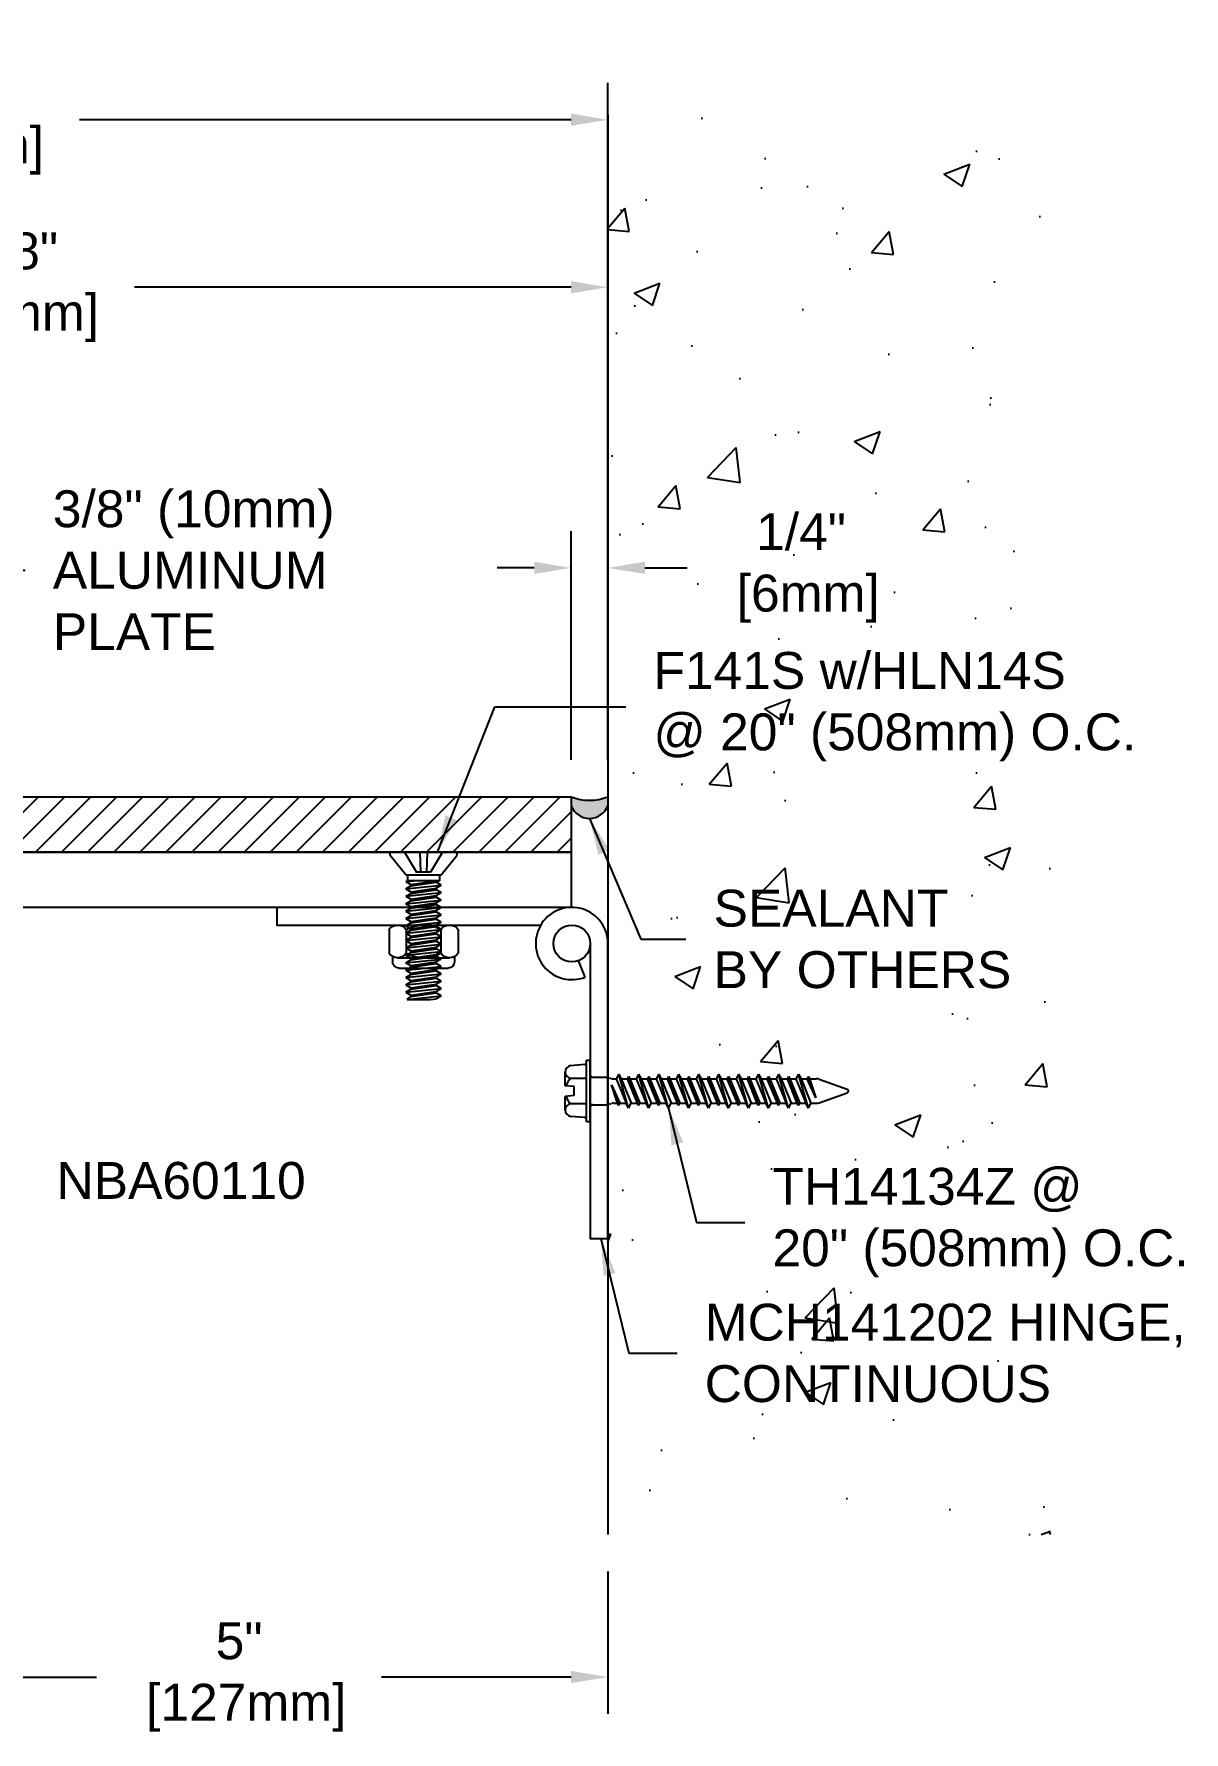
# Model space of a CAD drawing. Header units: inches. Extents: x -12.6 to 30.8, y -3.3 to 9.7.
# Drawn here: x -0.89 to 6.9, y -3.13 to 8.38 of the extents above; entities that cross this region are included whole.
import ezdxf

# ---------------------------------------------------------------- set-up
doc = ezdxf.new("R2010")
doc.units = ezdxf.units.IN
doc.header["$MEASUREMENT"] = 0
for name, color, linetype in [('Anchors', 4, 'Continuous'), ('Conditions', 1, 'Continuous'), ('Dimensions', 3, 'Continuous'), ('Text', 2, 'Continuous')]:
    doc.layers.add(name, color=color, linetype=linetype)
doc.styles.add('Arial', font='arial.ttf')
doc.styles.get("Standard").update_dxf_attribs({"font": 'txt.shx'})
doc.dimstyles.new('Arial', dxfattribs={"dimtxt": 0.25, "dimasz": 0.25, "dimexe": 0.25, "dimexo": 0.25, "dimgap": 0.25, "dimtad": 0, "dimtih": 1, "dimtoh": 1, "dimdec": 4, "dimzin": 0, "dimdsep": 46, "dimlunit": 4, "dimtxsty": 'Arial', "dimcen": 0.1875, "dimadec": 0, "dimazin": 0, "dimtfac": 1, "dimtdec": 4, "dimtofl": 0, "dimtmove": 0, "dimatfit": 3, "dimfxl": 0, "dimfrac": 2, "dimtolj": 1, "dimtzin": 0, "dimarcsym": 0})

# ---------------------------------------------------------------- blocks, each defined once
blk = doc.blocks.new('*D1')
at = {"layer": 'Defpoints', "color": 0}
for p in [(-2, -1.795), (3, -1.795), (3, -2.761)]:
    blk.add_point(p, dxfattribs=at)
at = {"layer": 'Dimensions', "color": 0, "lineweight": -2}
for p, q in [((-2, -2.045), (-2, -3.011)), ((3, -2.045), (3, -3.011)), ((-1.75, -2.761), (-0.466, -2.761)), ((2.75, -2.761), (1.466, -2.761))]:
    blk.add_line(p, q, dxfattribs=at)
at = {"layer": 'Dimensions', "color": 0}
for points in [[(-1.75, -2.719), (-1.75, -2.802), (-2, -2.761)], [(2.75, -2.719), (2.75, -2.802), (3, -2.761)]]:
    blk.add_solid(points, dxfattribs=at)
at = {"layer": 'Dimensions', "color": 0, "insert": (0.5, -2.761), "char_height": 0.25, "attachment_point": 5, "style": 'Arial'}
blk.add_mtext('\\A1;5"\\P [127mm]', dxfattribs=at)
blk = doc.blocks.new('*D4')
at = {"layer": 'Defpoints', "color": 0}
for p in [(3, 7.796), (-6.1, 3.197), (3, 3.207)]:
    blk.add_point(p, dxfattribs=at)
at = {"layer": 'Dimensions', "color": 0, "lineweight": -2}
for p, q in [((-6.1, 3.447), (-6.1, 8.046)), ((3, 3.457), (3, 8.046)), ((-5.85, 7.796), (-2.516, 7.796)), ((2.75, 7.796), (-0.583, 7.796))]:
    blk.add_line(p, q, dxfattribs=at)
at = {"layer": 'Dimensions', "color": 0}
for points in [[(-5.85, 7.838), (-5.85, 7.755), (-6.1, 7.796)], [(2.75, 7.838), (2.75, 7.755), (3, 7.796)]]:
    blk.add_solid(points, dxfattribs=at)
at = {"layer": 'Dimensions', "color": 0, "insert": (-1.55, 7.796), "char_height": 0.25, "attachment_point": 5, "style": 'Arial'}
blk.add_mtext('\\A1;9 1/8"\\P [231mm]', dxfattribs=at)
blk = doc.blocks.new('*D13')
at = {"layer": 'Defpoints', "color": 0}
for p in [(-5.354, 6.661), (-5.354, 3.192), (3, 3.207)]:
    blk.add_point(p, dxfattribs=at)
at = {"layer": 'Dimensions', "color": 0, "lineweight": -2}
for p, q in [((-5.354, 3.442), (-5.354, 6.911)), ((3, 3.457), (3, 6.911)), ((-5.104, 6.661), (-2.143, 6.661)), ((2.75, 6.661), (-0.21, 6.661))]:
    blk.add_line(p, q, dxfattribs=at)
at = {"layer": 'Dimensions', "color": 0}
for points in [[(-5.104, 6.702), (-5.104, 6.619), (-5.354, 6.661)], [(2.75, 6.702), (2.75, 6.619), (3, 6.661)]]:
    blk.add_solid(points, dxfattribs=at)
at = {"layer": 'Dimensions', "color": 0, "insert": (-1.177, 6.661), "char_height": 0.25, "attachment_point": 5, "style": 'Arial'}
blk.add_mtext('\\A1;8 3/8"\\P [212mm]', dxfattribs=at)
blk = doc.blocks.new('MCH141202')
blk.add_line((0.227, 0.091), (0.116, 0.046))
for points in [[(0, 0.125), (2, 0.125), (2, 0.245), (0, 0.245)], [(-0.245, 0), (-0.245, -2), (-0.125, -2), (-0.125, -0.211)]]:
    blk.add_lwpolyline(points)
blk.add_circle((0, 0), 0.125)
blk.add_arc((0, 0), 0.245, 90, 21.7978)
at = {"flags": 3}
for tag, p in [('MANUFACTURER', (0.09, -0.641)), ('OPENWIDTH', (0.09, -0.974)), ('LENGTH', (0.09, -1.308)), ('FINISH', (0.09, -1.641)), ('GUDENP/N', (0.09, -1.974))]:
    blk.add_attdef(tag, p, '', height=0.2, dxfattribs=at)
blk = doc.blocks.new('F141S')
for p, q in [((-0.214, 0), (0.214, 0)), ((-0.128, 0), (-0.047, -0.137)), ((-0.025, 0), (-0.02, -0.137)), ((0.025, 0), (0.02, -0.137)), ((0.128, 0), (0.048, -0.137)), ((-0.119, -0.155), (-0.226, -0.024)), ((0.119, -0.155), (0.226, -0.024)), ((-0.119, -0.155), (0.119, -0.155)), ((-0.119, -0.2), (-0.108, -0.195)), ((-0.119, -0.2), (-0.068, -0.195)), ((-0.119, -0.2), (-0.085, -0.22)), ((-0.119, -0.25), (0.119, -0.225)), ((-0.108, -0.155), (-0.108, -0.195)), ((0.108, -0.195), (-0.108, -0.195)), ((-0.085, -0.22), (0.085, -0.195)), ((-0.085, -0.23), (0.085, -0.205)), ((-0.085, -0.22), (-0.085, -0.23)), ((0.048, -0.137), (-0.047, -0.137)), ((0.108, -0.195), (0.085, -0.205)), ((0.119, -0.225), (0.085, -0.205)), ((0.119, -0.225), (0.085, -0.245)), ((0.108, -0.155), (0.108, -0.195)), ((-0.119, -0.25), (-0.085, -0.23)), ((-0.119, -0.25), (-0.085, -0.27)), ((-0.119, -0.3), (0.119, -0.275)), ((-0.119, -0.3), (-0.085, -0.28)), ((-0.119, -0.3), (-0.085, -0.32)), ((-0.119, -0.35), (0.119, -0.325)), ((-0.119, -0.35), (-0.085, -0.33)), ((-0.085, -0.27), (0.085, -0.245)), ((-0.085, -0.28), (0.085, -0.255)), ((-0.085, -0.27), (-0.085, -0.28)), ((-0.085, -0.32), (0.085, -0.295)), ((-0.085, -0.33), (0.085, -0.305)), ((-0.085, -0.32), (-0.085, -0.33)), ((-0.085, -0.37), (0.085, -0.345)), ((0.085, -0.245), (0.085, -0.255)), ((0.119, -0.275), (0.085, -0.255)), ((0.119, -0.275), (0.085, -0.295)), ((0.085, -0.295), (0.085, -0.305)), ((0.119, -0.325), (0.085, -0.305)), ((0.119, -0.325), (0.085, -0.345)), ((0.085, -0.345), (0.085, -0.355)), ((-0.119, -0.35), (-0.085, -0.37)), ((-0.119, -0.4), (0.119, -0.375)), ((-0.119, -0.4), (-0.085, -0.38)), ((-0.119, -0.4), (-0.085, -0.42)), ((-0.119, -0.45), (0.119, -0.425)), ((-0.119, -0.45), (-0.085, -0.43)), ((-0.119, -0.45), (-0.085, -0.47)), ((-0.085, -0.38), (0.085, -0.355)), ((-0.085, -0.37), (-0.085, -0.38)), ((-0.085, -0.42), (0.085, -0.395)), ((-0.085, -0.43), (0.085, -0.405)), ((-0.085, -0.42), (-0.085, -0.43)), ((-0.085, -0.47), (0.085, -0.445)), ((-0.085, -0.48), (0.085, -0.455)), ((0.119, -0.375), (0.085, -0.355)), ((0.119, -0.375), (0.085, -0.395)), ((0.085, -0.395), (0.085, -0.405)), ((0.119, -0.425), (0.085, -0.405)), ((0.119, -0.425), (0.085, -0.445)), ((0.085, -0.445), (0.085, -0.455)), ((0.119, -0.475), (0.085, -0.455)), ((-0.119, -0.5), (0.119, -0.475)), ((-0.119, -0.5), (-0.085, -0.48)), ((-0.119, -0.5), (-0.085, -0.52)), ((-0.119, -0.55), (0.119, -0.525)), ((-0.119, -0.55), (-0.085, -0.53)), ((-0.119, -0.55), (-0.085, -0.57)), ((-0.119, -0.6), (0.119, -0.575)), ((-0.085, -0.47), (-0.085, -0.48)), ((-0.085, -0.52), (0.085, -0.495)), ((-0.085, -0.53), (0.085, -0.505)), ((-0.085, -0.52), (-0.085, -0.53)), ((-0.085, -0.57), (0.085, -0.545)), ((-0.085, -0.58), (0.085, -0.555)), ((-0.085, -0.57), (-0.085, -0.58)), ((0.119, -0.475), (0.085, -0.495)), ((0.085, -0.495), (0.085, -0.505)), ((0.119, -0.525), (0.085, -0.505)), ((0.119, -0.525), (0.085, -0.545)), ((0.085, -0.545), (0.085, -0.555)), ((0.119, -0.575), (0.085, -0.555)), ((0.119, -0.575), (0.085, -0.595)), ((-0.119, -0.6), (-0.085, -0.58)), ((-0.119, -0.6), (-0.085, -0.62)), ((-0.119, -0.65), (0.119, -0.625)), ((-0.119, -0.65), (-0.085, -0.63)), ((-0.119, -0.65), (-0.085, -0.67)), ((-0.119, -0.7), (0.119, -0.675)), ((-0.119, -0.7), (-0.085, -0.68)), ((-0.085, -0.62), (0.085, -0.595)), ((-0.085, -0.63), (0.085, -0.605)), ((-0.085, -0.62), (-0.085, -0.63)), ((-0.085, -0.67), (0.085, -0.645)), ((-0.085, -0.68), (0.085, -0.655)), ((-0.085, -0.67), (-0.085, -0.68)), ((0.085, -0.595), (0.085, -0.605)), ((0.119, -0.625), (0.085, -0.605)), ((0.119, -0.625), (0.085, -0.645)), ((0.085, -0.645), (0.085, -0.655)), ((0.119, -0.675), (0.085, -0.655)), ((0.119, -0.675), (0.085, -0.695)), ((-0.119, -0.7), (-0.085, -0.72)), ((-0.119, -0.75), (0.119, -0.725)), ((-0.119, -0.75), (-0.085, -0.73)), ((-0.119, -0.75), (-0.085, -0.77)), ((-0.119, -0.8), (0.119, -0.775)), ((-0.119, -0.8), (-0.085, -0.78)), ((-0.119, -0.8), (-0.085, -0.82)), ((-0.085, -0.72), (0.085, -0.695)), ((-0.085, -0.73), (0.085, -0.705)), ((-0.085, -0.72), (-0.085, -0.73)), ((-0.085, -0.77), (0.085, -0.745)), ((-0.085, -0.78), (0.085, -0.755)), ((-0.085, -0.77), (-0.085, -0.78)), ((-0.085, -0.82), (0.085, -0.795)), ((-0.085, -0.83), (0.085, -0.805)), ((0.085, -0.695), (0.085, -0.705)), ((0.119, -0.725), (0.085, -0.705)), ((0.119, -0.725), (0.085, -0.745)), ((0.085, -0.745), (0.085, -0.755)), ((0.119, -0.775), (0.085, -0.755)), ((0.119, -0.775), (0.085, -0.795)), ((0.085, -0.795), (0.085, -0.805)), ((0.119, -0.825), (0.085, -0.805)), ((-0.119, -0.85), (0.119, -0.825)), ((-0.119, -0.85), (-0.085, -0.83)), ((-0.119, -0.85), (-0.085, -0.87)), ((-0.119, -0.9), (0.119, -0.875)), ((-0.119, -0.9), (-0.085, -0.88)), ((-0.119, -0.9), (-0.085, -0.92)), ((-0.085, -0.82), (-0.085, -0.83)), ((-0.085, -0.87), (0.085, -0.845)), ((-0.085, -0.88), (0.085, -0.855)), ((-0.085, -0.87), (-0.085, -0.88)), ((-0.085, -0.92), (0.085, -0.895)), ((-0.085, -0.93), (0.085, -0.905)), ((-0.085, -0.92), (-0.085, -0.93)), ((0.119, -0.825), (0.085, -0.845)), ((0.085, -0.845), (0.085, -0.855)), ((0.119, -0.875), (0.085, -0.855)), ((0.119, -0.875), (0.085, -0.895)), ((0.085, -0.895), (0.085, -0.905)), ((0.119, -0.925), (0.085, -0.905)), ((-0.119, -0.95), (0.119, -0.925)), ((-0.119, -0.95), (-0.085, -0.93)), ((-0.119, -0.95), (-0.085, -0.97)), ((-0.11, -1), (0.119, -0.975)), ((-0.11, -1), (-0.085, -0.98)), ((-0.11, -1), (0.048, -1)), ((-0.085, -0.97), (0.085, -0.945)), ((-0.085, -0.98), (0.085, -0.955)), ((-0.085, -0.97), (-0.085, -0.98)), ((0.048, -1), (0.085, -0.995)), ((0.119, -0.925), (0.085, -0.945)), ((0.085, -0.945), (0.085, -0.955)), ((0.119, -0.975), (0.085, -0.955)), ((0.119, -0.975), (0.085, -0.995))]:
    blk.add_line(p, q)
for centre, start, end in [((-0.214, -0.015), 90, 219.032), ((0.214, -0.015), 320.968, 90)]:
    blk.add_arc(centre, 0.015, start, end)
blk = doc.blocks.new('HLN14S')
for p, q in [((-0.21, 0.213), (-0.21, 0.25)), ((-0.168, 0.292), (0.168, 0.292)), ((0.21, 0.213), (0.21, 0.25)), ((-0.234, 0.03), (-0.234, 0.192)), ((-0.176, 0.222), (0.176, 0.222)), ((-0.117, 0.03), (-0.117, 0.192)), ((0.117, 0.03), (0.117, 0.192)), ((0.234, 0.03), (0.234, 0.192)), ((-0.176, 0), (0.176, 0))]:
    blk.add_line(p, q)
for centre, radius, start, end in [((-0.168, 0.25), 0.0418, 90, 180), ((0.168, 0.25), 0.0418, 0, 90), ((-0.176, 0.149), 0.0723, 35.7751, 144.2249), ((0, -0.022), 0.244, 61.2813, 118.7187), ((0.176, 0.149), 0.0723, 35.7751, 144.2249), ((-0.176, 0.072), 0.0723, 215.7751, 324.2249), ((0, 0.244), 0.244, 241.2813, 298.7187), ((0.176, 0.072), 0.0723, 215.7751, 324.2249)]:
    blk.add_arc(centre, radius, start, end)
blk = doc.blocks.new('TH14134')
for p, q in [((-0.18, 0.039), (-0.172, 0.133)), ((-0.129, 0.17), (-0.036, 0.17)), ((-0.086, 0.025), (-0.086, 0.133)), ((-0.031, 0.11), (-0.036, 0.17)), ((0.031, 0.11), (0.036, 0.17)), ((0.036, 0.17), (0.129, 0.17)), ((0.086, 0.025), (0.086, 0.133)), ((0.18, 0.039), (0.172, 0.133)), ((-0.209, 0), (-0.209, 0.025)), ((-0.209, 0.025), (0.209, 0.025)), ((-0.209, 0), (0.209, 0)), ((-0.031, 0.11), (0.031, 0.11)), ((0.209, 0.025), (0.209, 0)), ((-0.093, -0.015), (-0.093, -0.097)), ((-0.092, -0.11), (-0.084, -0.145)), ((0.092, -0.11), (0.084, -0.145)), ((0.093, -0.015), (0.093, -0.097)), ((-0.115, -0.26), (0.115, -0.193)), ((-0.098, -0.193), (0.043, -0.144)), ((-0.098, -0.193), (-0.083, -0.184)), ((-0.098, -0.193), (-0.083, -0.201)), ((-0.083, -0.184), (0.043, -0.144)), ((0.043, -0.144), (-0.083, -0.201)), ((-0.083, -0.158), (-0.083, -0.184)), ((0.083, -0.175), (-0.083, -0.243)), ((-0.083, -0.201), (-0.083, -0.243)), ((0.083, -0.21), (-0.083, -0.278)), ((0.083, -0.158), (0.083, -0.175)), ((0.115, -0.193), (0.083, -0.175)), ((0.115, -0.193), (0.083, -0.21)), ((0.083, -0.21), (0.083, -0.252)), ((-0.115, -0.26), (-0.083, -0.243)), ((-0.115, -0.26), (-0.083, -0.278)), ((-0.115, -0.396), (0.115, -0.328)), ((-0.098, -0.328), (0.098, -0.26)), ((-0.098, -0.328), (-0.083, -0.32)), ((-0.098, -0.328), (-0.083, -0.336)), ((-0.083, -0.32), (0.083, -0.252)), ((0.083, -0.269), (-0.083, -0.336)), ((-0.083, -0.278), (-0.083, -0.32)), ((0.083, -0.311), (-0.083, -0.379)), ((-0.083, -0.336), (-0.083, -0.379)), ((0.098, -0.26), (0.083, -0.252)), ((0.098, -0.26), (0.083, -0.269)), ((0.083, -0.269), (0.083, -0.311)), ((0.115, -0.328), (0.083, -0.311)), ((0.115, -0.328), (0.083, -0.345)), ((-0.115, -0.396), (-0.083, -0.379)), ((-0.115, -0.396), (-0.083, -0.413)), ((-0.098, -0.464), (0.098, -0.396)), ((-0.098, -0.464), (-0.083, -0.455)), ((0.083, -0.345), (-0.083, -0.413)), ((-0.083, -0.455), (0.083, -0.388)), ((0.083, -0.404), (-0.083, -0.472)), ((-0.083, -0.413), (-0.083, -0.455)), ((0.083, -0.446), (-0.083, -0.514)), ((0.083, -0.345), (0.083, -0.388)), ((0.098, -0.396), (0.083, -0.388)), ((0.098, -0.396), (0.083, -0.404)), ((0.083, -0.404), (0.083, -0.446)), ((0.115, -0.464), (0.083, -0.446)), ((-0.115, -0.531), (0.115, -0.464)), ((-0.115, -0.531), (-0.083, -0.514)), ((-0.115, -0.531), (-0.083, -0.548)), ((-0.098, -0.464), (-0.083, -0.472)), ((-0.098, -0.599), (0.098, -0.531)), ((-0.083, -0.472), (-0.083, -0.514)), ((0.083, -0.481), (-0.083, -0.548)), ((-0.083, -0.591), (0.083, -0.523)), ((0.083, -0.539), (-0.083, -0.607)), ((-0.083, -0.548), (-0.083, -0.591)), ((0.115, -0.464), (0.083, -0.481)), ((0.083, -0.481), (0.083, -0.523)), ((0.098, -0.531), (0.083, -0.523)), ((0.098, -0.531), (0.083, -0.539)), ((0.083, -0.539), (0.083, -0.582)), ((-0.115, -0.667), (0.115, -0.599)), ((-0.115, -0.667), (-0.083, -0.649)), ((-0.115, -0.667), (-0.083, -0.684)), ((-0.098, -0.599), (-0.083, -0.591)), ((-0.098, -0.599), (-0.083, -0.607)), ((-0.098, -0.734), (0.098, -0.667)), ((0.083, -0.582), (-0.083, -0.649)), ((-0.083, -0.607), (-0.083, -0.649)), ((0.083, -0.616), (-0.083, -0.684)), ((-0.083, -0.726), (0.083, -0.658)), ((0.083, -0.675), (-0.083, -0.743)), ((-0.083, -0.684), (-0.083, -0.726)), ((0.115, -0.599), (0.083, -0.582)), ((0.115, -0.599), (0.083, -0.616)), ((0.083, -0.616), (0.083, -0.658)), ((0.098, -0.667), (0.083, -0.658)), ((0.098, -0.667), (0.083, -0.675)), ((0.083, -0.675), (0.083, -0.717)), ((-0.115, -0.802), (0.115, -0.734)), ((-0.115, -0.802), (-0.083, -0.785)), ((-0.115, -0.802), (-0.083, -0.819)), ((-0.098, -0.734), (-0.083, -0.726)), ((-0.098, -0.734), (-0.083, -0.743)), ((-0.098, -0.87), (0.098, -0.802)), ((0.083, -0.717), (-0.083, -0.785)), ((-0.083, -0.743), (-0.083, -0.785)), ((0.083, -0.752), (-0.083, -0.819)), ((-0.083, -0.862), (0.083, -0.794)), ((0.115, -0.734), (0.083, -0.717)), ((0.115, -0.734), (0.083, -0.752)), ((0.083, -0.752), (0.083, -0.794)), ((0.098, -0.802), (0.083, -0.794)), ((0.098, -0.802), (0.083, -0.81)), ((-0.115, -0.937), (0.115, -0.87)), ((-0.115, -0.937), (-0.083, -0.92)), ((-0.098, -0.87), (-0.083, -0.862)), ((-0.098, -0.87), (-0.083, -0.878)), ((0.083, -0.81), (-0.083, -0.878)), ((-0.083, -0.819), (-0.083, -0.862)), ((0.083, -0.853), (-0.083, -0.92)), ((-0.083, -0.878), (-0.083, -0.92)), ((0.083, -0.887), (-0.083, -0.955)), ((0.083, -0.81), (0.083, -0.853)), ((0.115, -0.87), (0.083, -0.853)), ((0.115, -0.87), (0.083, -0.887)), ((0.083, -0.887), (0.083, -0.929)), ((-0.115, -0.937), (-0.083, -0.955)), ((-0.115, -1.073), (0.115, -1.005)), ((-0.098, -1.005), (0.098, -0.937)), ((-0.098, -1.005), (-0.083, -0.997)), ((-0.098, -1.005), (-0.083, -1.013)), ((-0.083, -0.997), (0.083, -0.929)), ((0.083, -0.946), (-0.083, -1.013)), ((-0.083, -0.955), (-0.083, -0.997)), ((0.083, -0.988), (-0.083, -1.056)), ((-0.083, -1.013), (-0.083, -1.056)), ((0.083, -1.022), (-0.083, -1.09)), ((0.098, -0.937), (0.083, -0.929)), ((0.098, -0.937), (0.083, -0.946)), ((0.083, -0.946), (0.083, -0.988)), ((0.115, -1.005), (0.083, -0.988)), ((0.115, -1.005), (0.083, -1.022)), ((0.083, -1.022), (0.083, -1.065)), ((-0.115, -1.073), (-0.083, -1.056)), ((-0.115, -1.073), (-0.083, -1.09)), ((-0.115, -1.208), (0.115, -1.141)), ((-0.098, -1.141), (0.098, -1.073)), ((-0.098, -1.141), (-0.083, -1.132)), ((-0.098, -1.141), (-0.083, -1.149)), ((-0.083, -1.132), (0.083, -1.065)), ((0.083, -1.081), (-0.083, -1.149)), ((-0.083, -1.09), (-0.083, -1.132)), ((0.083, -1.123), (-0.083, -1.191)), ((-0.083, -1.149), (-0.083, -1.191)), ((0.098, -1.073), (0.083, -1.065)), ((0.098, -1.073), (0.083, -1.081)), ((0.083, -1.081), (0.083, -1.123)), ((0.115, -1.141), (0.083, -1.123)), ((0.115, -1.141), (0.083, -1.158)), ((-0.115, -1.208), (-0.083, -1.191)), ((-0.115, -1.208), (-0.083, -1.226)), ((-0.098, -1.276), (0.098, -1.208)), ((0.083, -1.158), (-0.083, -1.226)), ((-0.083, -1.268), (0.083, -1.2)), ((0.083, -1.217), (-0.083, -1.284)), ((-0.083, -1.226), (-0.083, -1.268)), ((0.083, -1.259), (-0.083, -1.327)), ((0.083, -1.158), (0.083, -1.2)), ((0.098, -1.208), (0.083, -1.2)), ((0.098, -1.208), (0.083, -1.217)), ((0.083, -1.217), (0.083, -1.259)), ((0.115, -1.276), (0.083, -1.259)), ((-0.115, -1.344), (0.115, -1.276)), ((-0.115, -1.344), (-0.083, -1.327)), ((-0.115, -1.344), (-0.083, -1.361)), ((-0.098, -1.276), (-0.083, -1.268)), ((-0.098, -1.276), (-0.083, -1.284)), ((-0.098, -1.411), (0.098, -1.344)), ((-0.083, -1.284), (-0.083, -1.327)), ((0.083, -1.293), (-0.083, -1.361)), ((-0.083, -1.403), (0.083, -1.336)), ((0.083, -1.352), (-0.083, -1.42)), ((-0.083, -1.361), (-0.083, -1.403)), ((0.115, -1.276), (0.083, -1.293)), ((0.083, -1.293), (0.083, -1.336)), ((0.098, -1.344), (0.083, -1.336)), ((0.098, -1.344), (0.083, -1.352)), ((0.083, -1.352), (0.083, -1.394)), ((-0.115, -1.479), (0.115, -1.411)), ((-0.115, -1.479), (-0.083, -1.462)), ((-0.115, -1.479), (-0.083, -1.496)), ((-0.098, -1.411), (-0.083, -1.403)), ((-0.098, -1.411), (-0.083, -1.42)), ((0.083, -1.394), (-0.083, -1.462)), ((-0.083, -1.42), (-0.083, -1.462)), ((0.083, -1.429), (-0.083, -1.496)), ((-0.083, -1.496), (-0.083, -1.531)), ((-0.045, -1.528), (0.083, -1.471)), ((-0.045, -1.528), (0.098, -1.479)), ((0.083, -1.487), (-0.045, -1.528)), ((0.115, -1.411), (0.083, -1.394)), ((0.115, -1.411), (0.083, -1.429)), ((0.083, -1.429), (0.083, -1.471)), ((0.098, -1.479), (0.083, -1.471)), ((0.098, -1.479), (0.083, -1.487)), ((0.083, -1.487), (0.083, -1.531)), ((-0.08, -1.551), (-0.013, -1.742)), ((0.08, -1.551), (0.013, -1.742))]:
    blk.add_line(p, q)
for centre, radius, start, end in [((-0.129, 0.126), 0.0436, 9.285, 170.715), ((0, 0.051), 0.119, 107.4215, 136.0407), ((0, 0.051), 0.119, 43.9593, 72.5785), ((0.129, 0.126), 0.0436, 9.285, 170.715), ((-0.195, 0.04), 0.015, 270, 355), ((0.195, 0.04), 0.015, 185, 270), ((-0.108, -0.015), 0.0147, 0, 90), ((-0.031, -0.097), 0.062, 180, 191.9357), ((0.031, -0.097), 0.062, 348.0643, 0), ((0.108, -0.015), 0.0147, 90, 180), ((-0.145, -0.158), 0.062, 0, 11.9357), ((0.145, -0.158), 0.062, 168.0643, 180), ((-0.021, -1.531), 0.062, 180, 199.3058), ((0.021, -1.531), 0.062, 340.6942, 0), ((0, -1.736), 0.0141, 204.1001, 335.8999)]:
    blk.add_arc(centre, radius, start, end)
blk = doc.blocks.new('*D20')
at = {"layer": 'Defpoints', "color": 0}
for p in [(2.75, 4.758), (2.75, 3.207), (3, 3.207)]:
    blk.add_point(p, dxfattribs=at)
at = {"layer": 'Dimensions', "color": 0, "lineweight": -2}
for p, q in [((2.75, 3.457), (2.75, 5.008)), ((3, 3.457), (3, 5.008)), ((2.5, 4.758), (2.25, 4.758)), ((3.25, 4.758), (3.537, 4.758))]:
    blk.add_line(p, q, dxfattribs=at)
at = {"layer": 'Dimensions', "color": 0}
for points in [[(2.5, 4.8), (2.5, 4.717), (2.75, 4.758)], [(3.25, 4.8), (3.25, 4.717), (3, 4.758)]]:
    blk.add_solid(points, dxfattribs=at)
at = {"layer": 'Dimensions', "color": 0, "insert": (4.309, 4.758), "char_height": 0.25, "attachment_point": 5, "style": 'Arial'}
blk.add_mtext('\\A1;1/4"\\P [6mm]', dxfattribs=at)
blk = doc.blocks.new('SEALANT')
blk.add_hatch(color=253).paths.add_polyline_path([(2, 3.144), (2, 3.207, -0.19106), (1.75, 3.207), (1.75, 3.144, 0.674056)])
for p, q in [((1.75, 3.207), (1.75, 3.144)), ((2, 3.207), (2, 3.144))]:
    blk.add_line(p, q)
for centre, radius, start, end in [((1.875, 3.522), 0.339, 248.3669, 291.6331), ((1.875, 3.195), 0.135, 202.0357, 337.9643)]:
    blk.add_arc(centre, radius, start, end)

msp = doc.modelspace()

# ---------------------------------------------------------------- hatches: boundary and pattern name
at = {"layer": 'Conditions'}
h = msp.add_hatch(dxfattribs=at)
h.set_pattern_fill('AR-CONC', color=256, scale=0.25, style=0)
h.set_pattern_definition([(50, (-1, 0), (1.79315, -0.15688), [0.1875, -2.0625]), (355, (-1, 0), (-0.34688, 1.88048), [0.15, -1.65]), (100.451, (-0.8506, -0.013), (1.44627, 1.7236), [0.15935, -1.75286]), (46.184, (-1, 0.5), (2.6681, -0.4138), [0.28125, -3.09375]), (96.636, (-0.7777, 0.4655), (2.33666, 2.4353), [0.239, -2.6293]), (351.184, (-1, 0.5), (2.33665, 2.4353), [0.225, -2.475]), (21, (-0.75, 0.375), (1.49227, -1.00655), [0.1875, -2.0625]), (326, (-0.75, 0.375), (0.6083, 1.81288), [0.15, -1.65]), (71.451, (-0.6256, 0.2911), (2.10056, 0.80633), [0.15935, -1.75286]), (37.5, (-1, 0), (0.0304, 0.832235), [0, -1.63, 0, -1.675, 0, -1.65625]), (7.5, (-1, 0), (0.657674, 0.98603), [0, -0.955, 0, -1.5925, 0, -0.63125]), (327.5, (-1.5575, 0), (1.334556, -0.056387), [0, -0.625, 0, -1.95, 0, -2.5875]), (317.5, (-1.8075, 0), (1.45797, 0.25026), [0, -0.8125, 0, -1.295, 0, -1.8375])])
h.paths.add_polyline_path([(6, 7.83175), (3, 7.83175), (3, 1.30134), (3.02483, 1.2961, 0.05212645), (3.03765, 1.29475), (3.05548, 1.29475), (3.07271, 1.32675), (3.08994, 1.29475), (3.1322, 1.29475), (3.14042, 1.31001), (3.14863, 1.29475), (3.19089, 1.29475), (3.20812, 1.32675), (3.22536, 1.29475), (3.26762, 1.29475), (3.27583, 1.31001), (3.28405, 1.29475), (3.32631, 1.29475), (3.34354, 1.32675), (3.36077, 1.29475), (3.40303, 1.29475), (3.41125, 1.31001), (3.41947, 1.29475), (3.46173, 1.29475), (3.47896, 1.32675), (3.49619, 1.29475), (3.53845, 1.29475), (3.54667, 1.31001), (3.55488, 1.29475), (3.59714, 1.29475), (3.61437, 1.32675), (3.63161, 1.29475), (3.67387, 1.29475), (3.68208, 1.31001), (3.6903, 1.29475), (3.73256, 1.29475), (3.74979, 1.32675), (3.76702, 1.29475), (3.80928, 1.29475), (3.8175, 1.31001), (3.82572, 1.29475), (3.86798, 1.29475), (3.88521, 1.32675), (3.90244, 1.29475), (3.9447, 1.29475), (3.95292, 1.31001), (3.96113, 1.29475), (4.00339, 1.29475), (4.02062, 1.32675), (4.03786, 1.29475), (4.08012, 1.29475), (4.08833, 1.31001), (4.09655, 1.29475), (4.13881, 1.29475), (4.15604, 1.32675), (4.17327, 1.29475), (4.21553, 1.29475), (4.22375, 1.31001), (4.23197, 1.29475), (4.27423, 1.29475), (4.29146, 1.32675), (4.30869, 1.29475), (4.35095, 1.29475), (4.35917, 1.31001), (4.36738, 1.29475), (4.41088, 1.29475, -0.08443704), (4.43138, 1.29127), (4.61945, 1.22539, -0.77412328), (4.61945, 1.19812), (4.43138, 1.13224, -0.08443704), (4.41088, 1.12875), (4.3764, 1.12875), (4.35917, 1.09675), (4.34193, 1.12875), (4.29968, 1.12875), (4.29146, 1.1135), (4.28324, 1.12875), (4.24098, 1.12875), (4.22375, 1.09675), (4.20652, 1.12875), (4.16426, 1.12875), (4.15604, 1.1135), (4.14782, 1.12875), (4.10557, 1.12875), (4.08833, 1.09675), (4.0711, 1.12875), (4.02884, 1.12875), (4.02062, 1.1135), (4.01241, 1.12875), (3.97015, 1.12875), (3.95292, 1.09675), (3.93568, 1.12875), (3.89343, 1.12875), (3.88521, 1.1135), (3.87699, 1.12875), (3.83473, 1.12875), (3.8175, 1.09675), (3.80027, 1.12875), (3.75801, 1.12875), (3.74979, 1.1135), (3.74157, 1.12875), (3.69932, 1.12875), (3.68208, 1.09675), (3.66485, 1.12875), (3.62259, 1.12875), (3.61437, 1.1135), (3.60616, 1.12875), (3.5639, 1.12875), (3.54667, 1.09675), (3.52943, 1.12875), (3.48718, 1.12875), (3.47896, 1.1135), (3.47074, 1.12875), (3.42848, 1.12875), (3.41125, 1.09675), (3.39402, 1.12875), (3.35176, 1.12875), (3.34354, 1.1135), (3.33532, 1.12875), (3.29307, 1.12875), (3.27583, 1.09675), (3.2586, 1.12875), (3.21634, 1.12875), (3.20812, 1.1135), (3.19991, 1.12875), (3.15765, 1.12875), (3.14042, 1.09675), (3.12318, 1.12875), (3.08093, 1.12875), (3.07271, 1.1135), (3.06449, 1.12875), (3.03765, 1.12875, 0.05212645), (3.02483, 1.12741), (3, 1.12217), (3, 0.21175), (3, -1.79548), (6, -1.79548)])
h.paths.add_polyline_path([(3.51562, 5.08327), (4.44775, 5.08327), (4.44775, 4.4335), (3.51562, 4.4335)], flags=24)
h.paths.add_polyline_path([(3.66895, 2.54298), (5.24351, 2.54298), (5.24351, 1.93951), (3.66895, 1.93951)], flags=24)
h.paths.add_polyline_path([(3.60862, -0.26338), (6.19243, -0.26338), (6.19243, -0.86685), (3.60862, -0.86685)], flags=9)
h.paths.add_polyline_path([(4.06833, 0.64771), (6.24786, 0.64771), (6.24786, -0.00794), (4.06833, -0.00794)], flags=9)
h.paths.add_polyline_path([(3.26151, 4.14501), (5.77319, 4.14501), (5.77319, 3.48948), (3.26151, 3.48948)], flags=24)
h = msp.add_hatch(dxfattribs=at)
h.set_pattern_fill('ANSI31', color=256, style=0)
h.paths.add_polyline_path([(2.75, 3.20675), (-4.37505, 3.20675), (-4.37505, 2.83175), (2.75, 2.83175)])

# ---------------------------------------------------------------- linework, layer by layer
msp.add_lwpolyline([(-5.00005, 2.83175), (2.75, 2.83175), (2.75, 2.45675), (-4.62505, 2.45675)], close=True)
msp.add_line((3, 7.83175), (3, -1.79548), dxfattribs=at)
msp.add_lwpolyline([(-4.37505, 3.20675), (2.75, 3.20675), (2.75, 2.83175), (-4.37505, 2.83175)], close=True, dxfattribs=at)

# ---------------------------------------------------------------- block references
at = {"layer": 'Anchors'}
msp.add_blockref('F141S', (1.74986, 2.83175), dxfattribs=at)
for name, p, rotation in [('MCH141202', (2.755, 2.21175), 270), ('TH14134', (2.88, 1.21175), 90)]:
    msp.add_blockref(name, p, dxfattribs=dict(at, rotation=rotation))
at = {"layer": 'Anchors', "xscale": -1, "rotation": 180}
msp.add_blockref('HLN14S', (1.74986, 2.33675), dxfattribs=at)
at = {"layer": 'Conditions'}
msp.add_blockref('SEALANT', (1, 0), dxfattribs=at)

# ---------------------------------------------------------------- texts
at = {"layer": 'Text', "char_height": 0.25, "attachment_point": 4, "style": 'Arial'}
for s, insert in [('3/8" (10mm)\\PALUMINUM \\PPLATE', (-0.7628, 4.74221)), ('F141S w/HLN14S\\P@ 20" (508mm) O.C.', (3.30838, 3.81724)), ('\\A1;SEALANT\\PBY OTHERS', (3.71582, 2.24125)), ('TH14134Z @\\P20" (508mm) O.C.', (4.11521, 0.31988)), ('MCH141202 HINGE,\\PCONTINUOUS', (3.65549, -0.56512))]:
    msp.add_mtext(s, dxfattribs=dict(at, insert=insert))
at = {"layer": 'Text', "insert": (-0.73788, 0.6041), "char_height": 0.25, "width": 3.3329631, "attachment_point": 4, "style": 'Arial'}
msp.add_mtext('\\A1;NBA60110', dxfattribs=at)

# ---------------------------------------------------------------- dimensions: what is measured, and where the dimension line sits
at = {"layer": 'Dimensions'}
for base, p1, p2, picture, middle in [((3, 7.7962), (-6.09969, 3.19675), (3, 3.20675), '*D4', (-1.54985, 7.7962)), ((-5.35384, 6.66067), (3, 3.20675), (-5.35384, 3.19175), '*D13', (-1.17692, 6.66067)), ((2.75, 4.75838), (3, 3.20675), (2.75, 3.20675), '*D20', (4.30892, 4.75838)), ((3, -2.76083), (-2, -1.79548), (3, -1.79548), '*D1', (0.5, -2.76083))]:
    dim = msp.add_linear_dim(base=base, p1=p1, p2=p2, dimstyle='Arial', override={"dimpost": '\\X'}, dxfattribs=at)
    dim.commit()
    dim.dimension.update_dxf_attribs({"geometry": picture, "text_midpoint": middle, "dimtype": 160})

# ---------------------------------------------------------------- leaders
at = {"layer": 'Text', "annotation_type": 0, "has_hookline": 1, "hookline_direction": 0}
for points, override, text_width in [([(-2.02911, 2.67423), (-1.23829, 4.74221), (-0.9503, 4.74221)], {"dimgap": 0.1875, "dimtad": 0, "dimldrblk": 'Dot'}, 1.88216), ([(1.84429, 2.83175), (2.23308, 3.81724), (3.12088, 3.81724)], {"dimgap": 0.1875, "dimtad": 0}, 3.22391), ([(2.875, 3.06), (3.22335, 2.24125), (3.52832, 2.24125)], {"dimgap": 0.1875, "dimtad": 0}, 1.97442), ([(3.41125, 1.09675), (3.60074, 0.31988), (3.92771, 0.31988)], {"dimgap": 0.1875, "dimtad": 0}, 2.78104), ([(2.95153, 0.21175), (3.14103, -0.56512), (3.46799, -0.56512)], {"dimgap": 0.1875, "dimtad": 0}, 3.20396)]:
    msp.add_leader(points, dimstyle='Arial', override=override, dxfattribs=dict(at, text_width=text_width))

doc.saveas('drawing.dxf')
